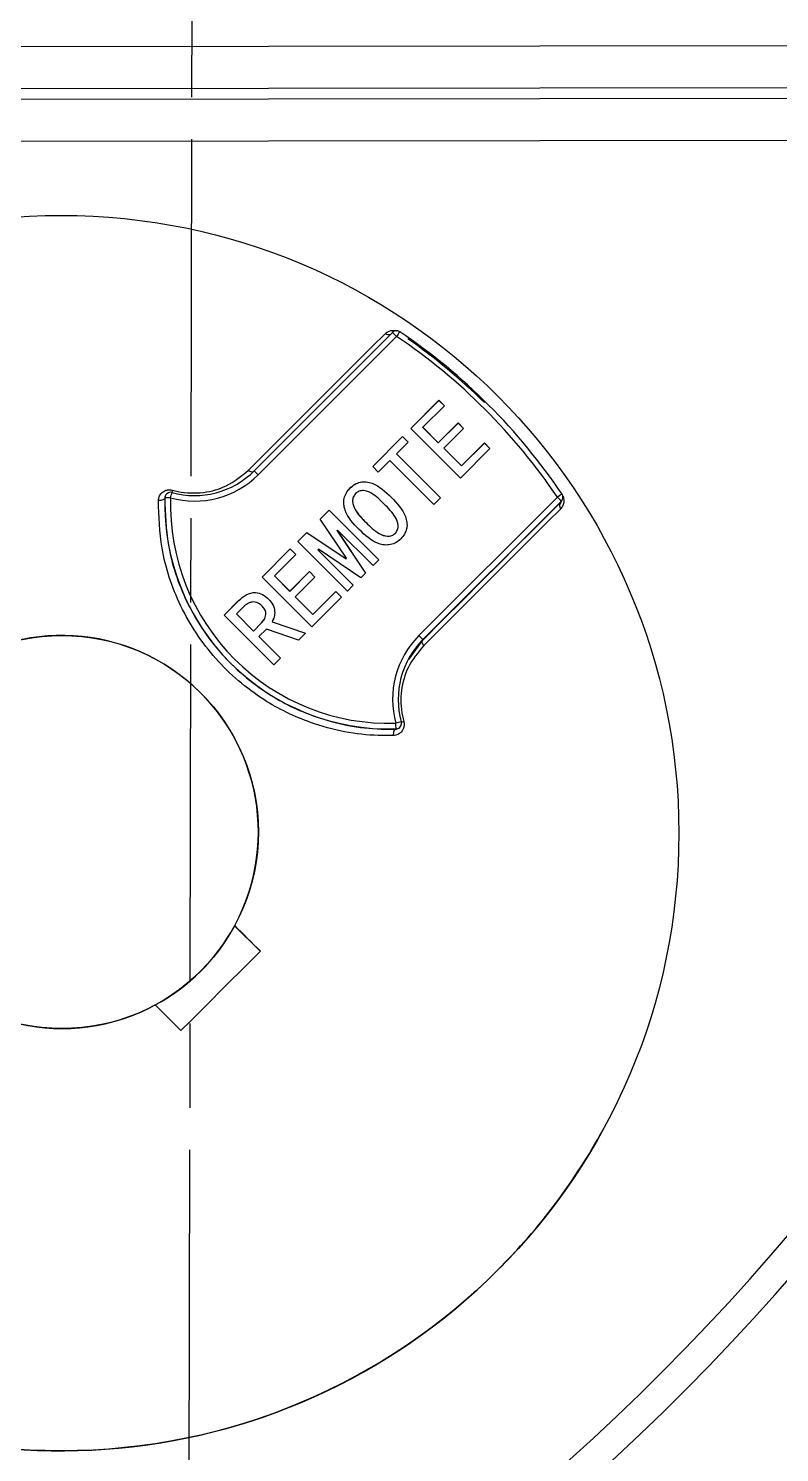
# Model space of a CAD drawing. Header units: millimetres. Extents: x 2301 to 4250, y 838 to 2217.
# Drawn here: x 2879.8 to 2906.5, y 1882.7 to 1933.4 of the extents above; entities that cross this region are included whole.
import ezdxf

# ---------------------------------------------------------------- set-up
doc = ezdxf.new("R2010")
doc.units = ezdxf.units.MM
doc.linetypes.add('AM_ISO08W050', pattern=[18, 12, -1.5, 3, -1.5])
doc.layers.add('AM_7', color=4, linetype='AM_ISO08W050', lineweight=25)

msp = doc.modelspace()

# ---------------------------------------------------------------- linework, layer by layer
at = {"color": 7, "linetype": 'Continuous', "lineweight": 25}
for p, q in [((2877.503, 1932.774), (2924.477, 1932.834)), ((2924.477, 1931.329), (2877.502, 1931.269)), ((2877.472, 1930.898), (2925.051, 1930.958)), ((2925.05, 1929.454), (2877.471, 1929.393)), ((2887.821, 1917.665), (2892.753, 1922.597)), ((2892.895, 1922.456), (2887.962, 1917.524)), ((2893.399, 1919.175), (2894.402, 1920.178)), ((2893.399, 1919.175), (2894.401, 1920.177)), ((2894.401, 1920.177), (2894.402, 1920.178)), ((2894.401, 1920.177), (2894.598, 1919.98)), ((2894.402, 1920.178), (2894.598, 1919.981)), ((2894.598, 1919.981), (2893.833, 1919.216)), ((2895.167, 1917.407), (2893.399, 1919.175)), ((2893.833, 1919.216), (2894.381, 1918.668)), ((2893.833, 1919.215), (2893.833, 1919.216)), ((2893.833, 1919.215), (2894.381, 1918.667)), ((2894.381, 1918.668), (2895.084, 1919.371)), ((2894.381, 1918.667), (2895.084, 1919.37)), ((2895.281, 1919.175), (2894.578, 1918.472)), ((2895.084, 1919.371), (2895.281, 1919.175)), ((2895.084, 1919.37), (2895.084, 1919.371)), ((2895.084, 1919.37), (2895.28, 1919.174)), ((2892.045, 1917.821), (2893.11, 1918.885)), ((2892.045, 1917.82), (2893.109, 1918.884)), ((2893.306, 1918.689), (2892.893, 1918.275)), ((2893.109, 1918.884), (2893.11, 1918.885)), ((2893.109, 1918.884), (2893.305, 1918.688)), ((2893.11, 1918.885), (2893.306, 1918.689)), ((2894.381, 1918.667), (2894.381, 1918.668)), ((2895.208, 1917.841), (2896.025, 1918.658)), ((2895.208, 1917.84), (2896.024, 1918.657)), ((2896.024, 1918.657), (2896.025, 1918.658)), ((2896.024, 1918.657), (2896.221, 1918.461)), ((2896.025, 1918.658), (2896.221, 1918.461)), ((2892.892, 1918.274), (2892.893, 1918.275)), ((2892.892, 1918.274), (2894.463, 1916.703)), ((2892.893, 1918.275), (2894.464, 1916.704)), ((2894.577, 1918.471), (2894.578, 1918.472)), ((2894.577, 1918.471), (2895.208, 1917.84)), ((2894.578, 1918.472), (2895.208, 1917.841)), ((2896.221, 1918.461), (2895.167, 1917.407)), ((2892.241, 1917.624), (2892.045, 1917.821)), ((2892.655, 1918.038), (2892.241, 1917.624)), ((2894.226, 1916.466), (2892.655, 1918.038)), ((2895.208, 1917.84), (2895.208, 1917.841)), ((2884.643, 1916.709), (2884.638, 1916.7)), ((2884.667, 1916.799), (2884.662, 1916.79)), ((2891.238, 1917.055), (2891.239, 1917.056)), ((2891.374, 1916.778), (2891.373, 1916.777)), ((2892.706, 1916.724), (2892.706, 1916.725)), ((2893.69, 1911.796), (2898.623, 1916.729)), ((2898.764, 1916.587), (2893.831, 1911.654)), ((2894.464, 1916.704), (2894.226, 1916.466)), ((2898.744, 1916.55), (2898.776, 1916.596)), ((2898.744, 1916.55), (2898.764, 1916.587)), ((2898.777, 1916.595), (2898.798, 1916.632)), ((2890.174, 1915.949), (2890.494, 1916.27)), ((2890.174, 1915.949), (2890.494, 1916.269)), ((2890.494, 1916.27), (2892.262, 1914.502)), ((2890.494, 1916.269), (2890.494, 1916.27)), ((2890.494, 1916.269), (2892.261, 1914.501)), ((2891.114, 1914.554), (2890.174, 1915.949)), ((2891.807, 1915.824), (2891.807, 1915.825)), ((2889.378, 1915.153), (2889.698, 1915.474)), ((2889.378, 1915.153), (2889.698, 1915.473)), ((2891.145, 1913.386), (2889.378, 1915.153)), ((2889.698, 1915.474), (2891.094, 1914.533)), ((2889.698, 1915.473), (2889.698, 1915.474)), ((2889.698, 1915.473), (2891.093, 1914.532)), ((2890.794, 1915.557), (2890.773, 1915.536)), ((2890.773, 1915.536), (2891.786, 1914.027)), ((2890.773, 1915.535), (2890.773, 1915.536)), ((2890.773, 1915.535), (2891.786, 1914.026)), ((2892.055, 1914.295), (2890.794, 1915.557)), ((2892.851, 1915.442), (2892.851, 1915.443)), ((2892.909, 1915.519), (2892.909, 1915.52)), ((2888.106, 1913.882), (2889.109, 1914.885)), ((2888.106, 1913.882), (2889.108, 1914.884)), ((2889.305, 1914.688), (2888.54, 1913.923)), ((2889.108, 1914.884), (2889.109, 1914.885)), ((2889.108, 1914.884), (2889.305, 1914.687)), ((2889.109, 1914.885), (2889.305, 1914.688)), ((2890.09, 1914.853), (2890.091, 1914.854)), ((2890.09, 1914.853), (2891.351, 1913.592)), ((2890.112, 1914.874), (2890.091, 1914.854)), ((2890.091, 1914.854), (2891.352, 1913.592)), ((2891.621, 1913.861), (2890.112, 1914.874)), ((2891.093, 1914.532), (2891.114, 1914.553)), ((2891.094, 1914.533), (2891.114, 1914.554)), ((2891.114, 1914.553), (2891.114, 1914.554)), ((2889.088, 1913.375), (2889.791, 1914.078)), ((2889.088, 1913.374), (2889.791, 1914.077)), ((2889.791, 1914.078), (2889.988, 1913.882)), ((2889.791, 1914.077), (2889.791, 1914.078)), ((2889.791, 1914.077), (2889.987, 1913.881)), ((2891.093, 1914.532), (2891.094, 1914.533)), ((2892.262, 1914.502), (2892.055, 1914.295)), ((2889.874, 1912.114), (2888.106, 1913.882)), ((2888.54, 1913.923), (2889.088, 1913.375)), ((2888.54, 1913.922), (2888.54, 1913.923)), ((2888.54, 1913.922), (2889.088, 1913.374)), ((2889.988, 1913.882), (2889.285, 1913.179)), ((2891.352, 1913.592), (2891.145, 1913.386)), ((2891.786, 1914.027), (2891.621, 1913.861)), ((2886.752, 1912.528), (2887.269, 1913.044)), ((2886.752, 1912.527), (2887.268, 1913.044)), ((2887.268, 1913.044), (2887.269, 1913.044)), ((2888.333, 1913.095), (2888.334, 1913.096)), ((2889.088, 1913.374), (2889.088, 1913.375)), ((2889.284, 1913.178), (2889.285, 1913.179)), ((2889.284, 1913.178), (2889.915, 1912.547)), ((2889.285, 1913.179), (2889.915, 1912.548)), ((2890.928, 1913.169), (2889.874, 1912.114)), ((2889.915, 1912.548), (2890.732, 1913.365)), ((2889.915, 1912.547), (2890.731, 1913.364)), ((2890.731, 1913.364), (2890.732, 1913.365)), ((2890.731, 1913.364), (2890.928, 1913.168)), ((2890.732, 1913.365), (2890.928, 1913.169)), ((2888.52, 1910.76), (2886.752, 1912.528)), ((2887.414, 1912.796), (2887.186, 1912.569)), ((2887.186, 1912.569), (2887.796, 1911.959)), ((2887.186, 1912.568), (2887.186, 1912.569)), ((2887.186, 1912.568), (2887.796, 1911.958)), ((2889.915, 1912.547), (2889.915, 1912.548)), ((2887.796, 1911.959), (2888.085, 1912.248)), ((2887.796, 1911.958), (2888.085, 1912.248)), ((2888.261, 1912.031), (2887.992, 1911.763)), ((2888.085, 1912.248), (2888.175, 1912.375)), ((2888.085, 1912.248), (2888.085, 1912.248)), ((2888.18, 1912.372), (2888.18, 1912.373)), ((2889.398, 1911.639), (2888.261, 1912.031)), ((2888.457, 1912.289), (2888.458, 1912.29)), ((2888.457, 1912.289), (2889.646, 1911.886)), ((2888.458, 1912.29), (2889.646, 1911.887)), ((2887.796, 1911.958), (2887.796, 1911.959)), ((2887.992, 1911.763), (2888.757, 1910.998)), ((2887.992, 1911.762), (2887.992, 1911.763)), ((2887.992, 1911.762), (2888.757, 1910.997)), ((2889.646, 1911.887), (2889.398, 1911.639)), ((2893.336, 1910.945), (2893.824, 1911.641)), ((2893.824, 1911.641), (2893.831, 1911.654)), ((2888.757, 1910.998), (2888.52, 1910.76)), ((2892.87, 1908.468), (2892.875, 1908.476)), ((2893.04, 1908.571), (2893.045, 1908.58)), ((2887.113, 1901.446), (2887.113, 1901.446)), ((2888.038, 1900.554), (2887.125, 1901.467)), ((2900.252, 1894.209), (2900.253, 1894.211))]:
    msp.add_line(p, q, dxfattribs=at)
at = {"color": 7, "linetype": 'Continuous', "lineweight": 25, "flags": 128}
for points in [[(2887.617, 1917.687), (2888.345, 1918.413), (2889.042, 1919.11), (2889.708, 1919.774), (2890.34, 1920.405), (2890.937, 1921), (2891.496, 1921.558), (2892.017, 1922.077), (2892.497, 1922.556)], [(2884.638, 1916.7), (2884.633, 1916.68), (2884.619, 1916.66), (2884.597, 1916.643), (2884.568, 1916.628), (2884.533, 1916.617), (2884.494, 1916.61), (2884.452, 1916.607), (2884.41, 1916.609)], [(2898.764, 1916.587), (2898.786, 1916.613), (2898.798, 1916.632)], [(2893.824, 1911.641), (2894.557, 1912.373), (2895.261, 1913.075), (2895.932, 1913.745), (2896.569, 1914.381), (2897.17, 1914.981), (2897.734, 1915.544), (2898.259, 1916.067), (2898.744, 1916.55)], [(2898.74, 1916.314), (2898.259, 1915.835), (2897.739, 1915.316), (2897.179, 1914.758), (2896.583, 1914.163), (2895.951, 1913.532), (2895.285, 1912.868), (2894.587, 1912.171), (2893.86, 1911.445)], [(2893.86, 1911.445), (2893.84, 1911.472), (2893.824, 1911.5), (2893.812, 1911.529), (2893.805, 1911.556), (2893.802, 1911.582), (2893.805, 1911.605), (2893.812, 1911.625), (2893.824, 1911.641)], [(2892.87, 1908.468), (2892.85, 1908.462), (2892.831, 1908.448), (2892.813, 1908.426), (2892.799, 1908.397), (2892.788, 1908.362), (2892.781, 1908.323), (2892.778, 1908.281), (2892.78, 1908.239)], [(2888.041, 1900.56), (2887.928, 1900.673), (2887.815, 1900.787), (2887.701, 1900.901), (2887.587, 1901.015), (2887.473, 1901.13), (2887.358, 1901.244), (2887.243, 1901.359), (2887.129, 1901.474)], [(2885.213, 1897.731), (2885.566, 1898.084), (2885.919, 1898.438), (2886.273, 1898.792), (2886.627, 1899.146), (2886.981, 1899.5), (2887.335, 1899.853), (2887.688, 1900.207), (2888.041, 1900.56)], [(2884.3, 1898.646), (2884.415, 1898.531), (2884.53, 1898.416), (2884.644, 1898.301), (2884.758, 1898.187), (2884.872, 1898.072), (2884.986, 1897.958), (2885.1, 1897.845), (2885.213, 1897.731)]]:
    msp.add_lwpolyline(points, dxfattribs=at)
at = {"color": 7, "linetype": 'Continuous', "lineweight": 25}
for centre, radius in [((2844.219, 1942.897), 94.663), ((2880.949, 1904.764), 22), ((2880.971, 1904.804), 7)]:
    msp.add_circle(centre, radius, dxfattribs=at)
for centre, radius, start, end in [((2844.48, 1943.373), 86.736, 352.83814, 187.30792), ((2844.481, 1943.376), 86.27, 352.83813, 187.30793), ((2844.489, 1943.39), 81.714, 352.48125, 187.66482), ((2844.489, 1943.391), 80.681, 352.48124, 187.66483), ((2844.454, 1943.325), 81.781, 299.01448, 350.2349), ((2844.453, 1943.323), 82.814, 299.07452, 350.46956), ((2844.446, 1943.31), 87.37, 299.12272, 350.91933), ((2844.444, 1943.307), 87.836, 299.12126, 350.91933), ((2844.22, 1942.897), 96.559, 279.97048, 350.17569), ((2844.217, 1942.892), 98.356, 279.97048, 350.17569), ((2844.2, 1942.859), 98.896, 279.98751, 350.15867), ((2892.616, 1922.705), 0.19, 231.4941, 290.859), ((2892.895, 1922.456), 0.2, 55.9609, 134.9997), ((2882.617, 1912.249), 14.485, 44.8022, 45.5925), ((3014.71, 1840.231), 146.969, 145.90282, 145.98051), ((2880.972, 1904.806), 21.3, 34.0392, 55.961), ((2880.972, 1904.805), 21.5, 34.0392, 55.961), ((2880.951, 1904.767), 21.5, 45.4914, 54.97), ((2885.699, 1919.786), 3, 254.4689, 314.9998), ((2887.751, 1917.823), 0.19, 225.5229, 282.8927), ((2877.685, 1907.317), 14.485, 44.8022, 45.5925), ((2885.7, 1919.787), 3.2, 254.4689, 314.9998), ((2892.639, 1916.473), 8, 178.3097, 271.6905), ((2884.843, 1916.703), 0.2, 151.3365, 178.3096), ((2884.328, 1900.963), 15.749, 88.1275, 88.8564), ((2884.843, 1916.703), 0.2, 74.4688, 151.3364), ((2892.64, 1916.473), 7.8, 178.3097, 271.6905), ((2826.452, 1932.983), 60.618, 344.42174, 344.61012), ((2886.461, 1916.56), 1.605, 164.8735, 167.8897), ((2915.493, 1891.843), 30.065, 123.7544, 124.1343), ((2888.339, 1906.375), 14.593, 44.4102, 45.1963), ((2898.622, 1916.728), 0.2, 331.3366, 34.0392), ((2898.88, 1916.43), 0.182, 138.6078, 219.4702), ((2880.948, 1904.762), 22, 151.3369, 314.9998), ((2880.971, 1904.804), 7, 331.6014, 298.3984), ((2895.953, 1909.534), 3.2, 134.9999, 195.5312), ((2895.952, 1909.533), 3, 134.9999, 195.5312), ((2883.406, 1901.442), 14.593, 44.4102, 45.1963), ((2898.08, 1890.114), 19.28, 105.0868, 105.6796), ((2864.96, 1907.803), 27.924, 1.3815, 1.7931), ((2892.869, 1908.676), 0.2, 271.6903, 331.3365), ((2892.869, 1908.676), 0.2, 331.3366, 15.5312), ((2892.787, 1910.077), 1.385, 281.558, 285.1938), ((2843.941, 1942.529), 99, 279.79751, 336.85186), ((2880.969, 1904.8), 7, 298.3983, 331.3365), ((2880.948, 1904.762), 22, 314.9999, 331.3365)]:
    msp.add_arc(centre, radius, start, end, dxfattribs=at)
for points, knots in [([(2892.497, 1922.556), (2892.552, 1922.6), (2892.635, 1922.665), (2892.792, 1922.673), (2892.871, 1922.663), (2892.896, 1922.652), (2892.897, 1922.652)], [0, 0, 0, 0, 0.57716, 0.873046, 0.995283, 1, 1, 1, 1]), ([(2884.912, 1916.979), (2884.978, 1916.962), (2885.342, 1916.87), (2886.028, 1916.857), (2886.927, 1917.116), (2887.372, 1917.484), (2887.617, 1917.687)], [0, 0, 0, 0, 0.064043, 0.354412, 0.643074, 1, 1, 1, 1]), ([(2891.238, 1917.055), (2891.291, 1917.102), (2891.398, 1917.196), (2891.601, 1917.274), (2891.817, 1917.283), (2892.233, 1917.175), (2892.496, 1916.924), (2892.706, 1916.724)], [0, 0, 0, 0, 0.125297, 0.250413, 0.375603, 0.500878, 1, 1, 1, 1]), ([(2891.239, 1917.056), (2891.292, 1917.103), (2891.399, 1917.197), (2891.602, 1917.274), (2891.817, 1917.284), (2892.234, 1917.176), (2892.496, 1916.925), (2892.706, 1916.725)], [0, 0, 0, 0, 0.125297, 0.250413, 0.375603, 0.500878, 1, 1, 1, 1]), ([(2884.41, 1916.609), (2884.419, 1916.667), (2884.436, 1916.777), (2884.541, 1916.905), (2884.669, 1916.978), (2884.801, 1917), (2884.877, 1916.985), (2884.912, 1916.979)], [0, 0, 0, 0, 0.257956, 0.4849143, 0.7035846, 0.8642778, 1, 1, 1, 1]), ([(2892.78, 1908.239), (2892.602, 1908.238), (2891.644, 1908.231), (2890.042, 1908.53), (2888.027, 1909.504), (2886.365, 1910.919), (2885.113, 1912.829), (2884.464, 1914.809), (2884.427, 1916.047), (2884.41, 1916.609)], [0, 0, 0, 0, 0.043937, 0.236293, 0.372822, 0.535728, 0.69861, 0.863201, 1, 1, 1, 1]), ([(2884.663, 1916.789), (2884.662, 1916.788), (2884.642, 1916.763), (2884.64, 1916.731), (2884.638, 1916.7)], [0, 0, 0, 0, 0.056383, 1, 1, 1, 1]), ([(2884.638, 1916.7), (2884.654, 1916.148), (2884.691, 1914.932), (2885.329, 1912.984), (2886.561, 1911.104), (2888.197, 1909.711), (2890.18, 1908.753), (2891.755, 1908.459), (2892.695, 1908.466), (2892.87, 1908.468)], [0, 0, 0, 0, 0.137156, 0.301775, 0.464357, 0.626896, 0.763286, 0.955915, 1, 1, 1, 1]), ([(2891.559, 1915.577), (2891.358, 1915.789), (2891.106, 1916.054), (2891.005, 1916.475), (2891.018, 1916.691), (2891.097, 1916.894), (2891.191, 1917.002), (2891.239, 1917.056)], [0, 0, 0, 0, 0.498982, 0.624271, 0.749515, 0.874666, 1, 1, 1, 1]), ([(2891.098, 1916.864), (2891.101, 1916.872), (2891.129, 1916.946), (2891.186, 1917.003), (2891.238, 1917.055)], [0, 0, 0, 0, 0.100028, 1, 1, 1, 1]), ([(2891.38, 1916.773), (2891.37, 1916.759), (2891.331, 1916.704), (2891.317, 1916.526), (2891.44, 1916.185), (2891.659, 1915.969), (2891.807, 1915.824)], [0, 0, 0, 0, 0.045128, 0.181668, 0.45247, 1, 1, 1, 1]), ([(2891.435, 1916.859), (2891.404, 1916.819), (2891.341, 1916.737), (2891.314, 1916.529), (2891.443, 1916.185), (2891.661, 1915.97), (2891.807, 1915.825)], [0, 0, 0, 0, 0.12479, 0.249939, 0.498148, 1, 1, 1, 1]), ([(2892.458, 1916.477), (2892.315, 1916.621), (2892.101, 1916.837), (2891.764, 1916.976), (2891.556, 1916.953), (2891.475, 1916.89), (2891.435, 1916.859)], [0, 0, 0, 0, 0.501886, 0.750204, 0.875265, 1, 1, 1, 1]), ([(2892.706, 1916.725), (2892.908, 1916.513), (2893.16, 1916.248), (2893.271, 1915.83), (2893.266, 1915.614), (2893.19, 1915.408), (2893.095, 1915.3), (2893.048, 1915.246)], [0, 0, 0, 0, 0.499133, 0.624424, 0.749622, 0.874708, 1, 1, 1, 1]), ([(2892.706, 1916.724), (2892.908, 1916.512), (2893.16, 1916.247), (2893.27, 1915.83), (2893.269, 1915.616), (2893.211, 1915.489), (2893.183, 1915.429)], [0, 0, 0, 0, 0.576422, 0.721114, 0.865699, 1, 1, 1, 1]), ([(2898.815, 1916.764), (2898.817, 1916.761), (2898.833, 1916.733), (2898.85, 1916.666), (2898.861, 1916.548), (2898.826, 1916.419), (2898.769, 1916.35), (2898.74, 1916.314)], [0, 0, 0, 0, 0.014306, 0.127926, 0.30642, 0.640557, 1, 1, 1, 1]), ([(2892.851, 1915.443), (2892.883, 1915.484), (2892.945, 1915.566), (2892.963, 1915.776), (2892.821, 1916.115), (2892.604, 1916.332), (2892.458, 1916.477)], [0, 0, 0, 0, 0.124691, 0.249737, 0.498265, 1, 1, 1, 1]), ([(2893.048, 1915.246), (2892.993, 1915.199), (2892.885, 1915.104), (2892.679, 1915.027), (2892.462, 1915.018), (2892.039, 1915.122), (2891.772, 1915.375), (2891.559, 1915.577)], [0, 0, 0, 0, 0.125329, 0.250449, 0.375699, 0.501004, 1, 1, 1, 1]), ([(2891.807, 1915.825), (2891.953, 1915.678), (2892.171, 1915.458), (2892.517, 1915.327), (2892.727, 1915.348), (2892.81, 1915.411), (2892.851, 1915.443)], [0, 0, 0, 0, 0.501698, 0.750126, 0.875254, 1, 1, 1, 1]), ([(2891.807, 1915.824), (2891.953, 1915.677), (2892.171, 1915.457), (2892.516, 1915.326), (2892.727, 1915.347), (2892.809, 1915.41), (2892.851, 1915.442)], [0, 0, 0, 0, 0.501698, 0.750126, 0.875254, 1, 1, 1, 1]), ([(2887.268, 1913.044), (2887.354, 1913.118), (2887.525, 1913.267), (2887.843, 1913.363), (2888.134, 1913.275), (2888.266, 1913.155), (2888.333, 1913.095)], [0, 0, 0, 0, 0.280748, 0.559845, 0.779251, 1, 1, 1, 1]), ([(2887.269, 1913.044), (2887.354, 1913.119), (2887.525, 1913.268), (2887.844, 1913.364), (2888.134, 1913.276), (2888.267, 1913.156), (2888.334, 1913.096)], [0, 0, 0, 0, 0.280748, 0.559845, 0.779251, 1, 1, 1, 1]), ([(2888.333, 1913.095), (2888.389, 1913.033), (2888.501, 1912.91), (2888.562, 1912.68), (2888.544, 1912.465), (2888.486, 1912.347), (2888.457, 1912.289)], [0, 0, 0, 0, 0.28037, 0.559216, 0.779715, 1, 1, 1, 1]), ([(2888.334, 1913.096), (2888.39, 1913.034), (2888.501, 1912.911), (2888.563, 1912.681), (2888.545, 1912.466), (2888.487, 1912.348), (2888.458, 1912.29)], [0, 0, 0, 0, 0.2803705, 0.5592157, 0.7797153, 1, 1, 1, 1]), ([(2888.096, 1912.858), (2888.039, 1912.906), (2887.925, 1913), (2887.643, 1913.005), (2887.501, 1912.876), (2887.414, 1912.796)], [0, 0, 0, 0, 0.280741, 0.559569, 1, 1, 1, 1]), ([(2888.085, 1912.248), (2888.127, 1912.298), (2888.209, 1912.398), (2888.256, 1912.582), (2888.199, 1912.746), (2888.13, 1912.821), (2888.096, 1912.858)], [0, 0, 0, 0, 0.280414, 0.55968, 0.779182, 1, 1, 1, 1]), ([(2893.86, 1911.445), (2893.656, 1911.199), (2893.288, 1910.756), (2893.028, 1909.857), (2893.041, 1909.171), (2893.133, 1908.807), (2893.15, 1908.741)], [0, 0, 0, 0, 0.356926, 0.645588, 0.935957, 1, 1, 1, 1]), ([(2893.15, 1908.741), (2893.157, 1908.701), (2893.172, 1908.621), (2893.147, 1908.502), (2893.091, 1908.394), (2892.997, 1908.302), (2892.887, 1908.249), (2892.81, 1908.242), (2892.78, 1908.239)], [0, 0, 0, 0, 0.154084, 0.307786, 0.471204, 0.657166, 0.867497, 1, 1, 1, 1]), ([(2892.87, 1908.468), (2892.886, 1908.469), (2892.925, 1908.473), (2892.978, 1908.5), (2893.02, 1908.535), (2893.034, 1908.564), (2893.038, 1908.572)], [0, 0, 0, 0, 0.225901, 0.58569, 0.893681, 1, 1, 1, 1])]:
    msp.add_open_spline(points, degree=3, knots=knots, dxfattribs=at)
at = {"layer": 'AM_7'}
msp.add_line((2884.721, 1467.48), (2885.912, 2092.654), dxfattribs=at)

doc.saveas('drawing.dxf')
